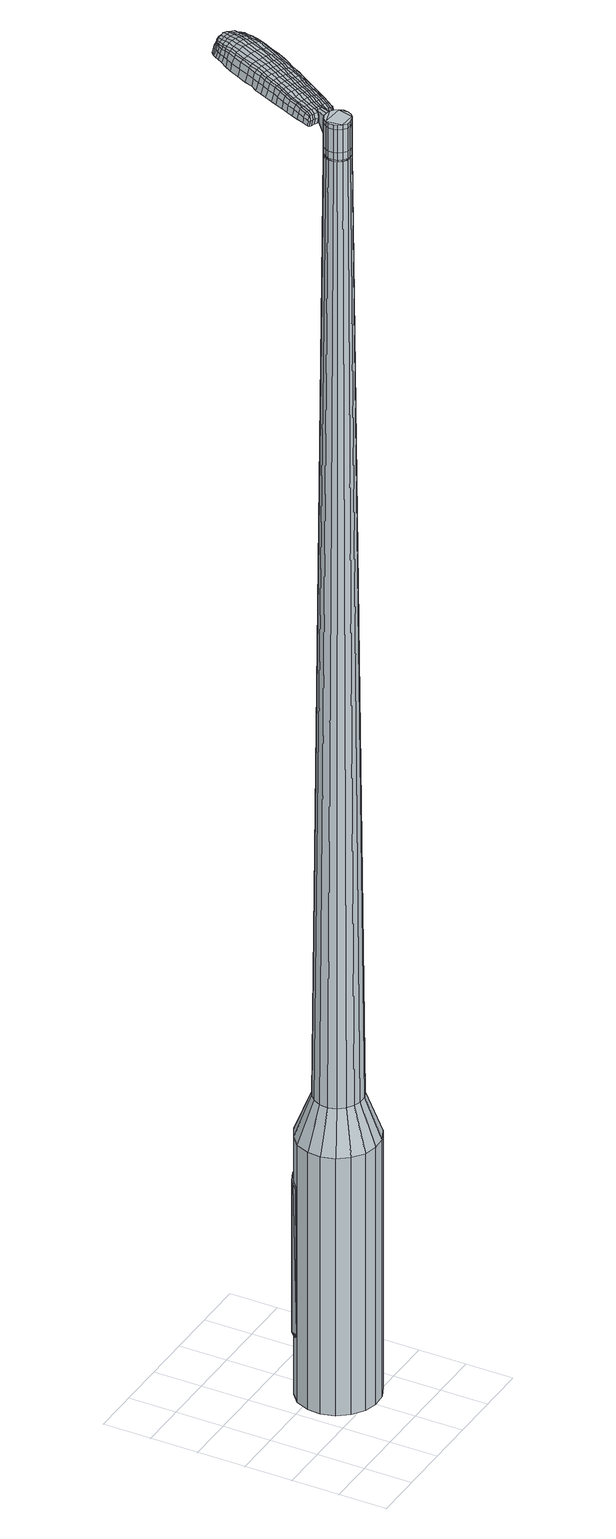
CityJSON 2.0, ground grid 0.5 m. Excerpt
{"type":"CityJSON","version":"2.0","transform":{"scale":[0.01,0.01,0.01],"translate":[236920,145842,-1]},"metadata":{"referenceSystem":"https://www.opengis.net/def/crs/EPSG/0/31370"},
"CityObjects":{
"object1":{"type":"GenericCityObject","attributes":{"cluster":566,"mean_distance_to_centroid":0.299,"new_centroid_x":236921.05,"new_centroid_y":145842.81,"mean_distance_to_camera":8.8,"H1":45.77,"H2":45.99,"Z_final":115.76,"cluster2":-1,"proj_x":236925.97,"proj_y":145845.07,"id_line":84697,"bearing_l":155.38,"distance":5.41,"orientation":"right","G_obj":65.38},"geometry":[{"type":"MultiSurface","lod":"2","boundaries":[[[0,1,2,3]],[[1,4,5,2]],[[4,6,7,5]],[[6,8,9,7]],[[8,10,11,9]],[[10,12,13,11]],[[12,14,15,13]],[[14,16,17,15]],[[16,18,19,17]],[[18,20,21,19]],[[20,22,23,21]],[[22,24,25,23]],[[24,26,27,25]],[[26,28,29,27]],[[28,30,31,29]],[[30,32,33,31]],[[32,34,35,33]],[[34,0,3,35]],[[36,37,38,39]],[[38,40,41,42]],[[41,43,42]],[[42,44,45,46]],[[45,47,46]],[[46,48,49,50]],[[49,51,50]],[[42,46,50,38]],[[50,52,39,38]],[[53,36,39]],[[2,5,7,35]],[[7,9,11,15]],[[11,13,15]],[[15,17,19,23]],[[19,21,23]],[[23,25,27,31]],[[27,29,31]],[[15,23,31,7]],[[31,33,35,7]],[[3,2,35]],[[1,0,54,55]],[[0,34,56,54]],[[34,32,57,56]],[[32,30,58,57]],[[30,28,59,58]],[[28,26,60,59]],[[26,24,61,60]],[[24,22,62,61]],[[22,20,63,62]],[[20,18,64,63]],[[18,16,65,64]],[[16,14,66,65]],[[14,12,67,66]],[[12,10,68,67]],[[10,8,69,68]],[[8,6,70,69]],[[6,4,71,70]],[[4,1,55,71]],[[55,54,72,73]],[[54,56,74,72]],[[56,57,75,74]],[[57,58,76,75]],[[58,59,77,76]],[[59,60,78,77]],[[60,61,79,78]],[[61,62,80,79]],[[62,63,81,80]],[[63,64,82,81]],[[64,65,83,82]],[[65,66,84,83]],[[66,67,85,84]],[[67,68,86,85]],[[68,69,87,86]],[[69,70,88,87]],[[70,71,89,88]],[[71,55,73,89]],[[90,91,92,93]],[[74,94,91,90]],[[95,96,94,74]],[[97,98,96,95]],[[99,100,98,97]],[[101,102,100,99]],[[79,103,102,101]],[[104,105,103,79]],[[106,107,105,104]],[[108,109,107,106]],[[110,111,109,108]],[[84,112,111,110]],[[85,113,112,84]],[[86,114,113,85]],[[87,115,114,86]],[[116,117,115,87]],[[89,118,117,116]],[[93,92,118,89]],[[119,120,121,122]],[[123,119,122,124]],[[125,123,124,126]],[[127,125,126,128]],[[129,127,128,130]],[[131,129,130,132]],[[133,131,132,134]],[[135,133,134,136]],[[137,135,136,138]],[[139,137,138,140]],[[141,139,140,142]],[[143,141,142,144]],[[145,143,144,146]],[[147,145,146,148]],[[149,147,148,150]],[[151,149,150,152]],[[73,72,90,93]],[[72,74,90]],[[75,95,74]],[[75,76,97,95]],[[76,77,99,97]],[[77,78,101,99]],[[78,79,101]],[[80,104,79]],[[80,81,106,104]],[[81,82,108,106]],[[82,83,110,108]],[[83,84,110]],[[88,116,87]],[[88,89,116]],[[73,93,89]],[[153,154,92,91]],[[154,118,92]],[[155,117,118]],[[155,115,117]],[[156,111,112]],[[156,157,109,111]],[[157,158,107,109]],[[158,159,105,107]],[[159,103,105]],[[160,102,103]],[[160,161,100,102]],[[161,162,98,100]],[[162,163,96,98]],[[163,94,96]],[[153,91,94]],[[39,52,151,164]],[[154,153,165,152]],[[53,39,164,120]],[[153,94,121,165]],[[36,53,120,119]],[[94,163,122,121]],[[37,36,119,123]],[[163,162,124,122]],[[38,37,123,125]],[[162,161,126,124]],[[40,38,125,127]],[[161,160,128,126]],[[41,40,127,129]],[[160,103,130,128]],[[43,41,129,131]],[[103,159,132,130]],[[42,43,131,133]],[[159,158,134,132]],[[44,42,133,135]],[[158,157,136,134]],[[45,44,135,137]],[[157,156,138,136]],[[47,45,137,139]],[[156,112,140,138]],[[46,47,139,141]],[[112,113,142,140]],[[48,46,141,143]],[[113,114,144,142]],[[49,48,143,145]],[[114,115,146,144]],[[51,49,145,147]],[[115,155,148,146]],[[50,51,147,149]],[[155,118,150,148]],[[52,50,149,151]],[[118,154,152,150]],[[151,152,166,167]],[[152,165,168,166]],[[165,121,169,168]],[[121,120,170,169]],[[120,164,171,170]],[[164,151,167,171]],[[172,173,174,175]],[[176,172,175,177]],[[172,176,178,179]],[[173,172,179,180]],[[181,182,183,184]],[[185,181,184,186]],[[181,185,187,188]],[[182,181,188,189]],[[190,191,192,193]],[[194,190,193,195]],[[190,194,196,197]],[[191,190,197,198]],[[199,200,201,202]],[[203,199,202,204]],[[199,203,205,206]],[[200,199,206,207]],[[208,209,210,211]],[[212,208,211,213]],[[208,212,214,215]],[[209,208,215,216]],[[217,218,219,220]],[[221,217,220,222]],[[217,221,223,224]],[[218,217,224,225]],[[226,227,228,229]],[[218,226,229,219]],[[226,218,225,230]],[[227,226,230,231]],[[232,233,234,235]],[[227,232,235,228]],[[232,227,231,236]],[[233,232,236,237]],[[238,176,177,239]],[[233,238,239,234]],[[238,233,237,240]],[[176,238,240,178]],[[241,242,243,244]],[[245,241,244,246]],[[241,245,247,248]],[[242,241,248,249]],[[250,251,252,253]],[[242,250,253,243]],[[250,242,249,254]],[[251,250,254,255]],[[256,257,258,259]],[[251,256,259,252]],[[256,251,255,260]],[[257,256,260,261]],[[262,263,264,265]],[[257,262,265,258]],[[262,257,261,266]],[[263,262,266,267]],[[268,173,180,269]],[[263,268,269,264]],[[268,263,267,270]],[[173,268,270,174]],[[271,272,273,274]],[[275,271,274,276]],[[271,275,277,278]],[[272,271,278,279]],[[280,281,282,283]],[[272,280,283,273]],[[280,272,279,284]],[[281,280,284,285]],[[286,287,288,289]],[[281,286,289,282]],[[286,281,285,290]],[[287,286,290,291]],[[292,185,186,293]],[[287,292,293,288]],[[292,287,291,294]],[[185,292,294,187]],[[295,296,297,298]],[[299,295,298,300]],[[295,299,301,302]],[[296,295,302,303]],[[304,305,306,307]],[[296,304,307,297]],[[304,296,303,308]],[[305,304,308,309]],[[310,311,312,313]],[[305,310,313,306]],[[310,305,309,314]],[[311,310,314,315]],[[316,317,318,319]],[[311,316,319,312]],[[316,311,315,320]],[[317,316,320,321]],[[322,182,189,323]],[[317,322,323,318]],[[322,317,321,324]],[[182,322,324,183]],[[325,211,210,326]],[[327,325,326,328]],[[325,327,329,330]],[[211,325,330,213]],[[331,327,328,332]],[[333,331,332,334]],[[331,333,335,336]],[[327,331,336,329]],[[337,333,334,338]],[[339,337,338,340]],[[337,339,341,342]],[[333,337,342,335]],[[343,339,340,344]],[[345,343,344,346]],[[343,345,347,348]],[[339,343,348,341]],[[349,345,346,350]],[[200,349,350,201]],[[349,200,207,351]],[[345,349,351,347]],[[352,353,198,197]],[[354,352,197,196]],[[352,354,355,356]],[[353,352,356,357]],[[358,359,357,356]],[[360,358,356,355]],[[358,360,361,362]],[[359,358,362,363]],[[364,365,363,362]],[[366,364,362,361]],[[364,366,367,368]],[[365,364,368,369]],[[370,371,369,368]],[[372,370,368,367]],[[370,372,205,203]],[[371,370,203,204]],[[373,374,375,376]],[[275,373,376,277]],[[373,275,276,377]],[[374,373,377,378]],[[379,194,195,380]],[[374,379,380,375]],[[379,374,378,381]],[[194,379,381,196]],[[382,383,384,385]],[[221,382,385,223]],[[382,221,222,386]],[[383,382,386,387]],[[388,389,390,391]],[[383,388,391,384]],[[388,383,387,392]],[[389,388,392,393]],[[394,191,198,395]],[[389,394,395,390]],[[394,389,393,396]],[[191,394,396,192]],[[397,398,399,400]],[[179,397,400,180]],[[397,179,178,401]],[[398,397,401,402]],[[403,404,405,406]],[[398,403,406,399]],[[403,398,402,407]],[[404,403,407,408]],[[409,202,201,410]],[[404,409,410,405]],[[409,404,408,411]],[[202,409,411,204]],[[412,413,414,415]],[[184,412,415,186]],[[412,184,183,416]],[[413,412,416,417]],[[418,206,205,419]],[[413,418,419,414]],[[418,413,417,420]],[[206,418,420,207]],[[421,422,423,424]],[[299,421,424,301]],[[421,299,300,425]],[[422,421,425,426]],[[427,212,213,428]],[[422,427,428,423]],[[427,422,426,429]],[[212,427,429,214]],[[430,431,432,433]],[[245,430,433,247]],[[430,245,246,434]],[[431,430,434,435]],[[436,437,438,439]],[[431,436,439,432]],[[436,431,435,440]],[[437,436,440,441]],[[442,209,216,443]],[[437,442,443,438]],[[442,437,441,444]],[[209,442,444,210]],[[445,446,435,434]],[[244,445,434,246]],[[445,244,243,447]],[[446,445,447,448]],[[449,450,441,440]],[[446,449,440,435]],[[449,446,448,451]],[[450,449,451,452]],[[453,326,210,444]],[[450,453,444,441]],[[453,450,452,454]],[[326,453,454,328]],[[455,456,457,458]],[[302,455,458,303]],[[455,302,301,424]],[[456,455,424,423]],[[459,330,329,460]],[[456,459,460,457]],[[459,456,423,428]],[[330,459,428,213]],[[461,462,448,447]],[[253,461,447,243]],[[461,253,252,463]],[[462,461,463,464]],[[465,466,452,451]],[[462,465,451,448]],[[465,462,464,467]],[[466,465,467,468]],[[469,332,328,454]],[[466,469,454,452]],[[469,466,468,470]],[[332,469,470,334]],[[471,472,473,474]],[[308,471,474,309]],[[471,308,303,458]],[[472,471,458,457]],[[475,336,335,476]],[[472,475,476,473]],[[475,472,457,460]],[[336,475,460,329]],[[477,478,464,463]],[[259,477,463,252]],[[477,259,258,479]],[[478,477,479,480]],[[481,482,468,467]],[[478,481,467,464]],[[481,478,480,483]],[[482,481,483,484]],[[485,338,334,470]],[[482,485,470,468]],[[485,482,484,486]],[[338,485,486,340]],[[487,488,489,490]],[[314,487,490,315]],[[487,314,309,474]],[[488,487,474,473]],[[491,342,341,492]],[[488,491,492,489]],[[491,488,473,476]],[[342,491,476,335]],[[493,494,480,479]],[[265,493,479,258]],[[493,265,264,495]],[[494,493,495,496]],[[497,498,484,483]],[[494,497,483,480]],[[497,494,496,499]],[[498,497,499,500]],[[501,344,340,486]],[[498,501,486,484]],[[501,498,500,502]],[[344,501,502,346]],[[503,504,505,506]],[[320,503,506,321]],[[503,320,315,490]],[[504,503,490,489]],[[507,348,347,508]],[[504,507,508,505]],[[507,504,489,492]],[[348,507,492,341]],[[509,510,496,495]],[[269,509,495,264]],[[509,269,180,400]],[[510,509,400,399]],[[511,512,500,499]],[[510,511,499,496]],[[511,510,399,406]],[[512,511,406,405]],[[513,350,346,502]],[[512,513,502,500]],[[513,512,405,410]],[[350,513,410,201]],[[514,515,417,416]],[[324,514,416,183]],[[514,324,321,506]],[[515,514,506,505]],[[516,351,207,420]],[[515,516,420,417]],[[516,515,505,508]],[[351,516,508,347]],[[517,518,378,377]],[[274,517,377,276]],[[517,274,273,519]],[[518,517,519,520]],[[521,354,196,381]],[[518,521,381,378]],[[521,518,520,522]],[[354,521,522,355]],[[523,524,525,526]],[[224,523,526,225]],[[523,224,223,385]],[[524,523,385,384]],[[527,528,529,530]],[[524,527,530,525]],[[527,524,384,391]],[[528,527,391,390]],[[531,353,357,532]],[[528,531,532,529]],[[531,528,390,395]],[[353,531,395,198]],[[533,534,520,519]],[[283,533,519,273]],[[533,283,282,535]],[[534,533,535,536]],[[537,360,355,522]],[[534,537,522,520]],[[537,534,536,538]],[[360,537,538,361]],[[539,540,541,542]],[[230,539,542,231]],[[539,230,225,526]],[[540,539,526,525]],[[543,544,545,546]],[[540,543,546,541]],[[543,540,525,530]],[[544,543,530,529]],[[547,359,363,548]],[[544,547,548,545]],[[547,544,529,532]],[[359,547,532,357]],[[549,550,536,535]],[[289,549,535,282]],[[549,289,288,551]],[[550,549,551,552]],[[553,366,361,538]],[[550,553,538,536]],[[553,550,552,554]],[[366,553,554,367]],[[555,556,557,558]],[[236,555,558,237]],[[555,236,231,542]],[[556,555,542,541]],[[559,560,561,562]],[[556,559,562,557]],[[559,556,541,546]],[[560,559,546,545]],[[563,365,369,564]],[[560,563,564,561]],[[563,560,545,548]],[[365,563,548,363]],[[565,566,552,551]],[[293,565,551,288]],[[565,293,186,415]],[[566,565,415,414]],[[567,372,367,554]],[[566,567,554,552]],[[567,566,414,419]],[[372,567,419,205]],[[568,569,402,401]],[[240,568,401,178]],[[568,240,237,558]],[[569,568,558,557]],[[570,571,408,407]],[[569,570,407,402]],[[570,569,557,562]],[[571,570,562,561]],[[572,371,204,411]],[[571,572,411,408]],[[572,571,561,564]],[[371,572,564,369]],[[573,574,575,576]],[[576,575,577,578]],[[579,577,575,580]],[[580,575,574,581]],[[582,583,584,585]],[[585,584,586,587]],[[588,586,584,589]],[[589,584,583,590]],[[591,592,593,594]],[[594,593,595,596]],[[597,595,593,598]],[[598,593,592,599]],[[600,601,602,603]],[[603,602,604,605]],[[606,604,602,607]],[[607,602,601,608]],[[609,610,611,612]],[[612,611,613,614]],[[615,613,611,616]],[[616,611,610,617]],[[618,619,620,621]],[[621,620,622,623]],[[624,622,620,625]],[[625,620,619,626]],[[627,628,629,630]],[[630,629,619,618]],[[626,619,629,631]],[[631,629,628,632]],[[633,634,635,636]],[[636,635,628,627]],[[632,628,635,637]],[[637,635,634,638]],[[578,577,639,640]],[[640,639,634,633]],[[638,634,639,641]],[[641,639,577,579]],[[642,643,644,645]],[[645,644,646,647]],[[648,646,644,649]],[[649,644,643,650]],[[651,652,653,654]],[[654,653,643,642]],[[650,643,653,655]],[[655,653,652,656]],[[657,658,659,660]],[[660,659,652,651]],[[656,652,659,661]],[[661,659,658,662]],[[663,664,665,666]],[[666,665,658,657]],[[662,658,665,667]],[[667,665,664,668]],[[581,574,669,670]],[[670,669,664,663]],[[668,664,669,671]],[[671,669,574,573]],[[672,673,674,675]],[[675,674,676,677]],[[678,676,674,679]],[[679,674,673,680]],[[681,682,683,684]],[[684,683,673,672]],[[680,673,683,685]],[[685,683,682,686]],[[687,688,689,690]],[[690,689,682,681]],[[686,682,689,691]],[[691,689,688,692]],[[587,586,693,694]],[[694,693,688,687]],[[692,688,693,695]],[[695,693,586,588]],[[696,697,698,699]],[[699,698,700,701]],[[702,700,698,703]],[[703,698,697,704]],[[705,706,707,708]],[[708,707,697,696]],[[704,697,707,709]],[[709,707,706,710]],[[711,712,713,714]],[[714,713,706,705]],[[710,706,713,715]],[[715,713,712,716]],[[717,718,719,720]],[[720,719,712,711]],[[716,712,719,721]],[[721,719,718,722]],[[590,583,723,724]],[[724,723,718,717]],[[722,718,723,725]],[[725,723,583,582]],[[609,612,726,727]],[[727,726,728,729]],[[730,728,726,731]],[[731,726,612,614]],[[729,728,732,733]],[[733,732,734,735]],[[736,734,732,737]],[[737,732,728,730]],[[735,734,738,739]],[[739,738,740,741]],[[742,740,738,743]],[[743,738,734,736]],[[741,740,744,745]],[[745,744,746,747]],[[748,746,744,749]],[[749,744,740,742]],[[747,746,750,751]],[[751,750,601,600]],[[608,601,750,752]],[[752,750,746,748]],[[599,753,754,598]],[[598,754,755,597]],[[756,755,754,757]],[[757,754,753,758]],[[758,759,760,757]],[[757,760,761,756]],[[762,761,760,763]],[[763,760,759,764]],[[764,765,766,763]],[[763,766,767,762]],[[768,767,766,769]],[[769,766,765,770]],[[770,771,772,769]],[[769,772,773,768]],[[606,773,772,604]],[[604,772,771,605]],[[774,775,776,777]],[[777,776,676,678]],[[677,676,776,778]],[[778,776,775,779]],[[596,595,780,781]],[[781,780,775,774]],[[779,775,780,782]],[[782,780,595,597]],[[783,784,785,786]],[[786,785,622,624]],[[623,622,785,787]],[[787,785,784,788]],[[789,790,791,792]],[[792,791,784,783]],[[788,784,791,793]],[[793,791,790,794]],[[599,592,795,796]],[[796,795,790,789]],[[794,790,795,797]],[[797,795,592,591]],[[798,799,800,801]],[[801,800,580,581]],[[579,580,800,802]],[[802,800,799,803]],[[804,805,806,807]],[[807,806,799,798]],[[803,799,806,808]],[[808,806,805,809]],[[600,603,810,811]],[[811,810,805,804]],[[809,805,810,812]],[[812,810,603,605]],[[813,814,815,816]],[[816,815,585,587]],[[582,585,815,817]],[[817,815,814,818]],[[606,607,819,820]],[[820,819,814,813]],[[818,814,819,821]],[[821,819,607,608]],[[822,823,824,825]],[[825,824,700,702]],[[700,824,701]],[[701,824,823,826]],[[614,613,827,828]],[[828,827,823,822]],[[826,823,827,829]],[[829,827,613,615]],[[830,831,832,833]],[[833,832,646,648]],[[647,646,832,834]],[[834,832,831,835]],[[836,837,838,839]],[[839,838,831,830]],[[835,831,838,840]],[[840,838,837,841]],[[617,610,842,843]],[[843,842,837,836]],[[841,837,842,844]],[[844,842,610,609]],[[835,845,846,834]],[[834,846,645,647]],[[642,645,846,847]],[[847,846,845,848]],[[841,849,850,840]],[[840,850,845,835]],[[848,845,850,851]],[[851,850,849,852]],[[609,727,167,844]],[[844,167,849,841]],[[852,849,167,853]],[[853,167,727,729]],[[854,855,856,857]],[[857,856,703,704]],[[702,703,856,825]],[[825,856,855,822]],[[730,731,858,859]],[[859,858,855,854]],[[822,855,858,828]],[[828,858,731,614]],[[848,860,861,847]],[[847,861,654,642]],[[651,654,861,862]],[[862,861,860,863]],[[852,864,865,851]],[[851,865,860,848]],[[863,860,865,866]],[[866,865,864,867]],[[729,733,868,853]],[[853,868,864,852]],[[867,864,868,869]],[[869,868,733,735]],[[870,871,872,873]],[[873,872,709,710]],[[704,709,872,857]],[[857,872,871,854]],[[736,737,874,875]],[[875,874,871,870]],[[854,871,874,859]],[[859,874,737,730]],[[863,876,877,862]],[[862,877,660,651]],[[657,660,877,878]],[[877,876,878]],[[867,879,880,866]],[[866,880,876,863]],[[878,876,880,881]],[[881,880,879,882]],[[735,739,883,869]],[[869,883,879,867]],[[882,879,883,884]],[[884,883,739,741]],[[885,886,887,888]],[[888,887,715,716]],[[710,715,887,873]],[[873,887,886,870]],[[742,743,889,890]],[[890,889,886,885]],[[870,886,889,875]],[[875,889,743,736]],[[891,892,878]],[[878,892,666,657]],[[663,666,892,893]],[[893,892,891,894]],[[882,895,896,881]],[[881,896,891,878]],[[894,891,896,897]],[[897,896,895,898]],[[741,745,899,884]],[[884,899,895,882]],[[898,895,899,900]],[[900,899,745,747]],[[901,902,903,904]],[[904,903,721,722]],[[716,721,903,888]],[[888,903,902,885]],[[748,749,905,906]],[[906,905,902,901]],[[885,902,905,890]],[[890,905,749,742]],[[894,907,908,893]],[[893,908,670,663]],[[581,670,908,801]],[[801,908,907,798]],[[898,909,910,897]],[[897,910,907,894]],[[798,907,910,807]],[[807,910,909,804]],[[747,751,911,900]],[[900,911,909,898]],[[804,909,911,811]],[[811,911,751,600]],[[818,912,913,817]],[[817,913,725,582]],[[722,725,913,904]],[[904,913,912,901]],[[608,752,914,821]],[[821,914,912,818]],[[901,912,914,906]],[[906,914,752,748]],[[779,915,916,778]],[[778,916,675,677]],[[672,675,916,917]],[[917,916,915,918]],[[597,755,919,782]],[[782,919,915,779]],[[918,915,919,920]],[[920,919,755,756]],[[921,922,923,924]],[[924,923,625,626]],[[624,625,923,786]],[[786,923,922,783]],[[925,926,927,928]],[[928,927,922,921]],[[783,922,927,792]],[[792,927,926,789]],[[758,753,929,930]],[[930,929,926,925]],[[789,926,929,796]],[[796,929,753,599]],[[918,931,932,917]],[[917,932,684,672]],[[681,684,932,933]],[[933,932,931,934]],[[756,761,935,920]],[[920,935,931,918]],[[934,931,935,936]],[[936,935,761,762]],[[937,938,939,940]],[[940,939,631,632]],[[626,631,939,924]],[[924,939,938,921]],[[941,942,943,944]],[[944,943,938,937]],[[921,938,943,928]],[[928,943,942,925]],[[764,759,945,946]],[[946,945,942,941]],[[925,942,945,930]],[[930,945,759,758]],[[934,947,948,933]],[[933,948,690,681]],[[687,690,948,949]],[[949,948,947,950]],[[762,767,951,936]],[[936,951,947,934]],[[950,947,951,952]],[[952,951,767,768]],[[953,954,955,956]],[[956,955,637,638]],[[632,637,955,940]],[[940,955,954,937]],[[957,958,959,960]],[[960,959,954,953]],[[937,954,959,944]],[[944,959,958,941]],[[770,765,961,962]],[[962,961,958,957]],[[941,958,961,946]],[[946,961,765,764]],[[950,963,964,949]],[[949,964,694,687]],[[587,694,964,816]],[[816,964,963,813]],[[768,773,965,952]],[[952,965,963,950]],[[813,963,965,820]],[[820,965,773,606]],[[803,966,967,802]],[[802,967,641,579]],[[638,641,967,956]],[[956,967,966,953]],[[809,968,969,808]],[[808,969,966,803]],[[953,966,969,960]],[[960,969,968,957]],[[605,771,970,812]],[[812,970,968,809]],[[957,968,970,962]],[[962,970,771,770]],[[573,576,175,174]],[[576,578,177,175]],[[588,589,188,187]],[[589,590,189,188]],[[591,594,193,192]],[[594,596,195,193]],[[615,616,215,214]],[[616,617,216,215]],[[618,621,220,219]],[[621,623,222,220]],[[627,630,229,228]],[[630,618,219,229]],[[633,636,235,234]],[[636,627,228,235]],[[578,640,239,177]],[[640,633,234,239]],[[648,649,248,247]],[[649,650,249,248]],[[650,655,254,249]],[[655,656,255,254]],[[656,661,260,255]],[[661,662,261,260]],[[662,667,266,261]],[[667,668,267,266]],[[668,671,270,267]],[[671,573,174,270]],[[678,679,278,277]],[[679,680,279,278]],[[680,685,284,279]],[[685,686,285,284]],[[686,691,290,285]],[[691,692,291,290]],[[692,695,294,291]],[[695,588,187,294]],[[696,699,298,297]],[[699,701,300,298]],[[705,708,307,306]],[[708,696,297,307]],[[711,714,313,312]],[[714,705,306,313]],[[717,720,319,318]],[[720,711,312,319]],[[590,724,323,189]],[[724,717,318,323]],[[774,777,376,375]],[[777,678,277,376]],[[596,781,380,195]],[[781,774,375,380]],[[623,787,386,222]],[[787,788,387,386]],[[788,793,392,387]],[[793,794,393,392]],[[794,797,396,393]],[[797,591,192,396]],[[701,425,300]],[[701,826,426,425]],[[826,829,429,426]],[[829,615,214,429]],[[830,833,433,432]],[[833,648,247,433]],[[836,839,439,438]],[[839,830,432,439]],[[617,843,443,216]],[[843,836,438,443]],[[971,972,973,974]],[[975,976,974,973]],[[977,978,979,980]],[[981,982,983,984]],[[972,985,986,973]],[[987,975,973,986]],[[988,977,980,989]],[[990,991,982,981]],[[985,992,993,986]],[[993,994,987,986]],[[995,988,989,996]],[[997,991,990,998]],[[992,999,1000,993]],[[1000,1001,994,993]],[[1002,995,996,1003]],[[1004,997,998,1005]],[[1006,1007,1008,1009]],[[1010,1011,1007,1006]],[[1010,1012,1013,1011]],[[1012,1014,1015,1013]],[[1016,1017,1018,1019]],[[1020,1021,1017,1016]],[[1022,1023,1021,1020]],[[1024,1025,1023,1022]],[[1019,1008,1007,1016]],[[1016,1007,1011,1020]],[[1011,1013,1022,1020]],[[1013,1015,1024,1022]],[[980,979,976,975]],[[989,980,975,987]],[[994,996,989,987]],[[1001,1003,996,994]],[[981,984,978,977]],[[990,981,977,988]],[[998,990,988,995]],[[1005,998,995,1002]],[[982,1006,1009,983]],[[991,1010,1006,982]],[[1012,1010,991,997]],[[1014,1012,997,1004]],[[1026,1027,1028,1029]],[[1028,1030,1031,1032]],[[1028,1032,1033,1034]],[[1028,1034,1029]],[[1035,1026,1029,1036]],[[1037,1036,1029,1038]],[[1039,1038,1029]],[[1040,1028,1027,1041]],[[1042,1040,1041,1043]],[[1044,1042,1043,1045]],[[1046,1044,1045,1047]],[[1048,1046,1047,1049]],[[1049,1050,1051,1052]],[[1049,1052,1053,1054]],[[1049,1054,1055,1056]],[[1055,1057,1058,1059]],[[1055,1059,1060,1061]],[[1055,1061,1056]],[[1049,1056,1048]],[[1062,1063,1027,1026]],[[1064,1065,1030,1028]],[[1066,1067,1039,1029]],[[1063,1068,1041,1027]],[[1069,1064,1028,1040]],[[1068,1070,1043,1041]],[[1071,1069,1040,1042]],[[1070,1072,1045,1043]],[[1073,1071,1042,1044]],[[1072,1074,1047,1045]],[[1075,1073,1044,1046]],[[1074,1076,1049,1047]],[[1077,1075,1046,1048]],[[1076,1078,1050,1049]],[[1079,1080,1057,1055]],[[1081,1077,1048,1056]],[[1051,1050,1078,1082]],[[1052,1051,1082,1083]],[[1053,1052,1083,1084]],[[1054,1053,1084,1085]],[[1055,1054,1085,1079]],[[1086,1062,1026,1035]],[[1087,1086,1035,1036]],[[1088,1087,1036,1037]],[[1089,1088,1037,1038]],[[1067,1089,1038,1039]],[[1031,1030,1065,1090]],[[1058,1057,1080,1091]],[[1032,1031,1090,1092]],[[1033,1032,1092,1093]],[[1034,1033,1093,1094]],[[1029,1034,1094,1066]],[[1059,1058,1091,1095]],[[1060,1059,1095,1096]],[[1061,1060,1096,1097]],[[1056,1061,1097,1081]]]}]}
},
"vertices":[
[122,122,384],[134,114,384],[134,114,96],[122,122,96],[142,102,384],[142,102,96],[146,88,384],[146,88,96],[145,73,384],[145,73,96],[139,60,384],[139,60,96],[129,49,384],[129,49,96],[115,43,384],[115,43,96],[101,42,384],[101,42,96],[87,45,384],[87,45,96],[75,54,384],[75,54,96],[66,66,384],[66,66,96],[62,80,384],[62,80,96],[63,94,384],[63,94,96],[69,108,384],[69,108,96],[80,118,384],[80,118,96],[93,125,384],[93,125,96],[108,126,384],[108,126,96],[101,97,1524],[96,95,1524],[93,91,1524],[110,96,1524],[91,87,1524],[91,82,1524],[95,74,1524],[92,78,1524],[99,71,1524],[103,70,1524],[112,73,1524],[108,71,1524],[115,76,1524],[117,80,1524],[116,89,1524],[118,85,1524],[114,93,1524],[105,97,1524],[115,107,429],[122,102,429],[106,109,429],[98,108,429],[90,104,429],[84,98,429],[80,90,429],[79,81,429],[81,73,429],[87,66,429],[94,61,429],[102,59,429],[111,59,429],[119,63,429],[125,69,429],[129,77,429],[129,86,429],[127,94,429],[110,96,1483],[114,93,1483],[105,97,1483],[101,97,1483],[96,95,1483],[93,91,1483],[91,87,1483],[91,82,1483],[92,78,1483],[95,74,1483],[99,71,1483],[103,70,1483],[108,71,1483],[112,73,1483],[115,76,1483],[117,80,1483],[118,85,1483],[116,89,1483],[110,95,1483],[110,95,1485],[113,93,1485],[113,93,1483],[105,97,1485],[101,96,1483],[101,96,1485],[97,94,1483],[97,94,1485],[94,91,1483],[94,91,1485],[92,87,1483],[92,87,1485],[91,82,1485],[93,78,1483],[93,78,1485],[95,75,1483],[95,75,1485],[99,72,1483],[99,72,1485],[103,71,1483],[103,71,1485],[108,71,1485],[112,73,1485],[115,76,1485],[117,80,1485],[117,85,1483],[117,85,1485],[116,89,1485],[101,97,1519],[105,97,1519],[105,97,1493],[101,97,1493],[96,95,1519],[96,95,1493],[93,91,1519],[93,91,1493],[91,87,1519],[91,87,1493],[91,82,1519],[91,82,1493],[92,78,1519],[92,78,1493],[95,74,1519],[95,74,1493],[99,71,1519],[99,71,1493],[103,70,1519],[103,70,1493],[108,71,1519],[108,71,1493],[112,73,1519],[112,73,1493],[115,76,1519],[115,76,1493],[117,80,1519],[117,80,1493],[118,85,1519],[118,85,1493],[116,89,1519],[116,89,1493],[114,93,1519],[114,93,1493],[110,96,1485],[114,93,1485],[118,85,1485],[103,70,1485],[99,71,1485],[95,74,1485],[92,78,1485],[91,87,1485],[93,91,1485],[96,95,1485],[101,97,1485],[110,96,1519],[110,96,1493],[121,112,1513],[121,112,1518],[118,113,1513],[115,114,1513],[115,114,1518],[118,113,1518],[166,172,1519],[163,166,1518],[165,166,1509],[168,173,1510],[170,180,1519],[172,180,1510],[168,180,1526],[164,172,1525],[161,166,1525],[131,188,1519],[129,182,1518],[130,180,1525],[132,187,1525],[135,196,1519],[136,195,1526],[134,198,1510],[131,190,1510],[128,184,1509],[178,248,1519],[181,246,1519],[182,247,1513],[178,249,1513],[174,248,1519],[174,249,1513],[173,247,1524],[177,246,1524],[181,245,1524],[147,180,1530],[144,174,1529],[147,172,1529],[150,179,1530],[151,189,1531],[154,187,1531],[147,190,1530],[144,182,1530],[141,175,1529],[114,107,1512],[116,106,1512],[116,107,1517],[114,108,1517],[111,108,1512],[112,109,1517],[111,109,1506],[114,108,1506],[116,107,1506],[190,226,1519],[189,223,1519],[190,224,1512],[191,227,1512],[190,229,1518],[192,229,1512],[189,229,1522],[188,227,1523],[187,224,1524],[187,219,1519],[185,213,1519],[187,214,1512],[189,219,1512],[186,219,1524],[184,214,1525],[183,208,1519],[180,201,1519],[182,201,1511],[185,208,1511],[182,208,1526],[178,201,1526],[175,190,1519],[177,191,1510],[173,190,1526],[132,107,1513],[135,113,1513],[134,113,1518],[130,107,1517],[129,102,1512],[129,103,1516],[130,102,1506],[133,107,1507],[137,114,1507],[139,120,1514],[142,127,1515],[141,127,1520],[137,120,1519],[140,121,1507],[144,127,1507],[146,133,1515],[149,140,1516],[148,140,1522],[144,133,1521],[148,134,1508],[151,140,1508],[153,146,1517],[156,153,1517],[155,153,1524],[151,146,1523],[155,147,1508],[158,153,1509],[160,159,1518],[158,159,1524],[162,160,1509],[158,242,1519],[156,239,1519],[157,238,1524],[159,241,1523],[159,244,1518],[160,243,1522],[158,245,1512],[157,244,1512],[155,241,1512],[153,235,1519],[151,230,1519],[152,229,1525],[154,234,1524],[153,237,1512],[150,232,1512],[148,225,1519],[144,218,1519],[145,216,1526],[149,224,1526],[147,226,1511],[143,219,1511],[139,207,1519],[140,206,1526],[139,209,1510],[104,120,1513],[107,127,1513],[106,128,1507],[104,121,1507],[102,114,1512],[102,115,1506],[104,115,1516],[105,119,1517],[108,126,1518],[110,134,1514],[112,141,1515],[112,142,1507],[109,135,1507],[111,132,1519],[113,139,1520],[115,148,1515],[118,155,1516],[117,156,1508],[114,149,1508],[116,146,1521],[119,153,1522],[121,161,1517],[123,168,1517],[122,170,1509],[120,163,1508],[122,160,1523],[124,167,1524],[126,175,1518],[125,177,1509],[127,174,1524],[116,113,1519],[119,112,1519],[120,120,1520],[122,119,1520],[117,121,1520],[114,114,1519],[123,126,1522],[125,125,1522],[126,133,1523],[128,132,1523],[123,135,1523],[120,128,1521],[129,140,1524],[131,139,1524],[132,147,1525],[134,146,1525],[129,148,1525],[126,141,1524],[135,154,1526],[138,152,1526],[138,160,1527],[141,159,1527],[135,162,1527],[132,155,1526],[141,167,1528],[144,166,1528],[138,168,1528],[176,244,1527],[179,242,1527],[172,244,1526],[170,240,1527],[174,239,1528],[177,238,1528],[171,234,1529],[175,232,1529],[167,235,1528],[164,228,1530],[168,227,1530],[172,225,1530],[165,220,1531],[169,219,1531],[161,222,1530],[158,214,1531],[161,212,1531],[165,211,1531],[156,200,1531],[159,199,1531],[152,202,1531],[161,246,1518],[164,247,1519],[163,248,1513],[160,247,1513],[161,244,1523],[164,245,1523],[169,248,1519],[169,249,1513],[168,246,1524],[190,231,1518],[190,234,1518],[188,233,1523],[189,230,1523],[192,232,1513],[191,234,1513],[188,237,1519],[187,241,1519],[186,240,1524],[187,236,1523],[189,238,1513],[187,242,1513],[184,244,1519],[183,242,1524],[185,245,1513],[163,172,1528],[161,173,1528],[158,167,1528],[160,166,1527],[167,180,1528],[165,181,1529],[159,175,1529],[156,176,1530],[153,170,1529],[156,168,1528],[163,183,1529],[160,184,1530],[153,178,1530],[150,171,1529],[157,186,1531],[134,186,1528],[136,185,1529],[139,193,1529],[137,194,1528],[131,179,1527],[133,178,1528],[140,184,1529],[143,192,1530],[137,177,1528],[103,112,1512],[105,111,1512],[106,112,1517],[104,113,1517],[102,113,1506],[104,112,1506],[108,110,1512],[108,111,1517],[107,111,1506],[127,101,1512],[125,101,1512],[126,102,1506],[128,101,1506],[127,102,1517],[125,103,1517],[123,102,1512],[121,104,1512],[122,104,1506],[124,103,1506],[123,104,1517],[121,105,1517],[118,105,1512],[119,105,1506],[119,106,1517],[129,107,1519],[128,108,1519],[133,114,1520],[131,114,1520],[126,109,1519],[123,110,1519],[129,115,1520],[127,116,1520],[121,111,1519],[124,117,1520],[106,118,1519],[108,117,1519],[111,124,1520],[109,125,1520],[111,116,1519],[114,122,1520],[136,120,1521],[135,121,1521],[140,127,1522],[138,128,1522],[132,122,1521],[130,123,1521],[136,129,1522],[133,130,1523],[127,124,1522],[131,131,1523],[112,132,1521],[113,131,1521],[116,138,1522],[114,139,1522],[117,129,1521],[119,136,1522],[143,133,1523],[141,134,1523],[146,140,1524],[145,141,1524],[139,135,1523],[136,136,1524],[142,142,1525],[140,143,1525],[134,138,1524],[137,144,1525],[117,145,1523],[119,145,1523],[122,151,1524],[120,152,1524],[122,143,1524],[125,150,1525],[150,147,1525],[148,147,1525],[153,153,1526],[151,154,1526],[146,148,1526],[143,150,1526],[149,155,1527],[146,156,1527],[140,151,1526],[143,158,1527],[123,159,1525],[125,158,1525],[128,165,1526],[125,166,1526],[128,157,1526],[131,163,1527],[156,160,1527],[155,160,1527],[152,162,1527],[149,163,1528],[147,164,1528],[128,173,1527],[130,172,1527],[134,170,1528],[160,242,1525],[163,243,1525],[158,239,1526],[161,240,1526],[167,244,1526],[165,240,1527],[188,228,1525],[187,231,1525],[186,227,1526],[187,225,1525],[186,234,1525],[185,237,1526],[183,233,1527],[185,230,1526],[182,240,1526],[180,236,1527],[156,234,1526],[158,235,1527],[153,229,1527],[155,229,1528],[163,235,1528],[160,229,1529],[185,220,1526],[184,222,1527],[182,216,1528],[183,215,1527],[183,225,1527],[181,228,1528],[178,221,1529],[180,219,1528],[178,230,1528],[175,224,1530],[150,223,1528],[153,223,1529],[147,216,1528],[149,216,1529],[157,223,1529],[153,215,1530],[180,209,1528],[179,210,1528],[176,203,1529],[177,201,1528],[177,213,1529],[175,215,1530],[171,207,1530],[174,205,1530],[172,217,1530],[168,209,1531],[142,205,1529],[144,205,1529],[148,203,1530],[172,191,1528],[171,192,1529],[168,194,1530],[165,196,1530],[163,197,1531],[163,167,1509],[161,167,1518],[165,173,1518],[166,174,1509],[168,181,1519],[170,181,1510],[167,180,1525],[163,173,1525],[160,167,1525],[131,180,1525],[131,181,1518],[133,188,1518],[134,186,1525],[137,196,1519],[138,194,1525],[136,197,1510],[132,189,1509],[130,183,1509],[180,245,1513],[180,244,1519],[177,246,1519],[177,246,1513],[174,246,1519],[174,247,1513],[173,245,1524],[177,244,1524],[179,243,1524],[147,173,1528],[144,174,1528],[147,181,1529],[150,179,1529],[151,189,1529],[154,188,1529],[148,190,1529],[144,182,1529],[141,175,1528],[117,109,1516],[117,108,1512],[115,109,1512],[115,110,1516],[112,110,1512],[112,111,1516],[112,111,1506],[115,110,1506],[117,109,1506],[188,224,1512],[187,224,1519],[188,227,1518],[189,227,1512],[188,229,1518],[190,229,1512],[187,229,1522],[187,227,1523],[186,224,1523],[185,215,1512],[183,214,1519],[185,219,1519],[187,220,1512],[184,219,1524],[182,214,1525],[180,202,1511],[178,202,1519],[181,209,1519],[183,209,1511],[180,209,1525],[177,201,1526],[173,191,1519],[175,192,1510],[172,191,1526],[132,114,1518],[134,115,1513],[130,108,1513],[129,108,1517],[127,104,1512],[127,105,1515],[129,104,1506],[131,108,1506],[135,115,1507],[139,128,1520],[141,128,1514],[137,121,1514],[136,121,1519],[139,122,1507],[142,128,1507],[146,141,1522],[148,141,1516],[144,134,1515],[143,134,1521],[146,135,1508],[149,141,1508],[153,154,1523],[155,154,1517],[151,147,1516],[150,147,1522],[153,148,1508],[156,154,1508],[158,160,1517],[156,160,1524],[160,161,1509],[158,237,1523],[157,238,1519],[159,241,1518],[160,240,1523],[160,243,1518],[161,242,1522],[160,244,1512],[158,242,1512],[157,240,1512],[153,228,1525],[152,229,1519],[155,234,1519],[156,233,1524],[154,236,1512],[151,231,1512],[147,215,1526],[146,217,1519],[149,224,1519],[150,223,1525],[149,226,1511],[145,219,1511],[141,206,1519],[142,205,1526],[141,208,1510],[108,127,1507],[109,126,1513],[106,119,1513],[106,120,1506],[105,114,1512],[104,115,1506],[106,115,1515],[107,118,1517],[110,125,1518],[114,142,1507],[114,140,1514],[112,133,1514],[111,134,1507],[112,132,1519],[115,139,1520],[119,156,1508],[120,154,1516],[117,147,1515],[116,149,1508],[118,146,1521],[121,153,1522],[124,169,1508],[125,168,1517],[122,161,1516],[122,163,1508],[123,159,1522],[126,166,1523],[128,174,1517],[127,176,1509],[129,173,1524],[117,114,1518],[119,113,1518],[120,120,1519],[122,119,1519],[117,121,1519],[114,115,1518],[123,127,1520],[125,126,1520],[126,134,1521],[128,133,1521],[123,135,1521],[120,128,1520],[129,141,1523],[132,139,1523],[132,147,1524],[135,146,1524],[129,149,1524],[126,142,1523],[135,154,1525],[138,153,1525],[138,161,1526],[141,159,1526],[135,162,1526],[132,155,1525],[141,167,1527],[144,166,1527],[138,169,1527],[179,241,1526],[176,242,1526],[172,243,1525],[170,239,1526],[174,239,1526],[177,237,1526],[174,232,1528],[171,233,1528],[168,234,1527],[165,228,1528],[168,227,1529],[171,225,1529],[168,219,1530],[165,220,1530],[162,221,1529],[158,213,1530],[162,212,1530],[165,211,1530],[159,199,1530],[156,200,1530],[153,202,1530],[164,246,1513],[164,245,1518],[162,244,1518],[161,245,1512],[162,242,1523],[164,243,1523],[169,246,1519],[169,247,1513],[168,244,1523],[187,232,1523],[188,233,1518],[188,231,1518],[187,230,1523],[190,231,1512],[189,234,1512],[184,238,1523],[185,240,1519],[187,236,1519],[186,235,1523],[187,237,1513],[186,240,1513],[183,242,1519],[182,241,1524],[183,243,1513],[158,167,1527],[161,174,1527],[162,173,1527],[159,167,1526],[166,181,1527],[165,182,1528],[153,170,1528],[156,177,1528],[158,175,1528],[155,169,1527],[162,183,1528],[160,185,1529],[153,178,1529],[150,171,1528],[157,186,1529],[140,193,1528],[136,185,1527],[135,186,1527],[138,194,1527],[132,179,1526],[134,179,1527],[140,184,1528],[144,192,1528],[137,177,1527],[106,114,1516],[106,113,1512],[104,113,1512],[105,114,1516],[105,114,1506],[109,112,1512],[109,112,1516],[108,113,1506],[127,104,1506],[126,104,1512],[127,103,1512],[128,103,1506],[127,104,1516],[126,105,1516],[123,106,1506],[122,106,1512],[124,104,1512],[125,105,1506],[124,105,1516],[122,107,1516],[119,107,1512],[120,107,1506],[120,108,1516],[128,109,1518],[129,108,1518],[132,115,1519],[131,115,1519],[124,111,1518],[126,110,1518],[129,116,1519],[127,117,1519],[124,118,1519],[111,124,1519],[108,118,1518],[107,118,1518],[110,125,1519],[111,116,1518],[114,123,1519],[135,122,1520],[135,121,1520],[139,128,1521],[138,128,1521],[130,124,1520],[132,123,1520],[136,129,1521],[133,130,1521],[128,125,1520],[131,132,1521],[117,138,1521],[114,131,1520],[113,132,1520],[116,139,1521],[117,130,1520],[120,137,1521],[141,135,1522],[142,134,1522],[145,141,1523],[137,137,1522],[139,136,1522],[142,143,1523],[140,144,1524],[134,138,1523],[137,145,1524],[122,152,1523],[120,145,1522],[118,145,1522],[121,152,1523],[123,143,1522],[126,150,1523],[148,148,1524],[149,148,1524],[152,154,1525],[151,155,1525],[143,150,1525],[146,149,1524],[149,156,1525],[146,157,1526],[140,152,1525],[144,158,1526],[128,165,1525],[125,159,1524],[124,159,1524],[127,166,1525],[129,157,1524],[132,164,1525],[154,161,1526],[155,160,1526],[149,164,1527],[152,162,1526],[147,165,1527],[131,172,1526],[130,172,1526],[134,170,1526],[163,242,1524],[161,241,1524],[159,238,1525],[161,239,1525],[167,243,1525],[166,239,1525],[185,227,1525],[186,230,1524],[186,228,1524],[185,225,1525],[182,233,1526],[183,236,1525],[185,233,1524],[184,230,1525],[181,239,1525],[180,235,1526],[159,234,1526],[157,233,1526],[154,228,1526],[156,228,1527],[163,234,1526],[160,228,1527],[181,216,1527],[183,222,1526],[183,220,1526],[181,215,1526],[177,221,1528],[180,227,1527],[182,225,1526],[179,219,1527],[177,230,1527],[174,223,1528],[153,223,1527],[151,222,1527],[148,215,1527],[150,215,1528],[157,222,1528],[154,214,1529],[175,203,1528],[178,211,1527],[179,209,1527],[176,202,1527],[170,207,1529],[174,215,1529],[176,213,1528],[173,205,1528],[171,217,1529],[168,209,1530],[145,204,1528],[143,205,1528],[149,203,1529],[170,192,1528],[171,191,1528],[165,196,1529],[168,194,1529],[162,197,1530],[129,103,1508],[122,106,1508],[137,135,1509],[144,132,1509],[147,155,1510],[154,151,1510],[164,190,1512],[172,187,1512],[165,170,1511],[156,174,1511],[171,207,1513],[176,219,1514],[184,215,1514],[180,203,1513],[116,109,1508],[130,139,1509],[139,158,1510],[155,194,1512],[148,178,1511],[163,211,1513],[168,223,1514],[110,112,1508],[123,142,1509],[131,162,1510],[147,198,1512],[139,182,1511],[160,227,1514],[154,215,1513],[104,115,1508],[115,145,1509],[123,165,1510],[138,202,1512],[131,186,1511],[152,230,1514],[146,218,1513],[182,232,1514],[182,236,1514],[189,234,1514],[189,228,1514],[174,235,1514],[176,239,1514],[166,239,1514],[170,242,1514],[159,242,1514],[163,245,1514],[182,242,1515],[180,246,1515],[181,246,1515],[186,240,1515],[178,244,1515],[179,247,1515],[174,246,1515],[178,247,1515],[170,247,1515],[177,247,1515],[77,117,334],[80,120,334],[80,120,165],[70,110,171],[77,117,165],[74,114,165],[72,112,166],[71,111,167],[70,110,169],[74,114,334],[72,112,333],[71,111,332],[70,110,331],[70,110,328],[93,126,165],[93,126,334],[108,127,165],[108,127,334],[123,123,165],[123,123,334],[135,115,165],[135,115,334],[144,103,165],[144,103,334],[145,99,334],[146,95,334],[147,92,333],[147,90,332],[148,89,331],[148,89,328],[145,99,165],[148,89,171],[148,89,169],[147,90,167],[147,92,166],[146,95,165],[79,115,334],[82,118,334],[82,118,165],[79,115,165],[72,108,171],[72,108,328],[94,123,334],[94,123,165],[108,124,334],[108,124,165],[121,121,334],[121,121,165],[133,113,334],[133,113,165],[141,102,334],[141,102,165],[142,98,334],[145,88,328],[145,88,171],[142,98,165],[143,94,334],[144,92,333],[145,90,332],[145,89,331],[76,112,334],[74,110,333],[73,109,332],[72,108,331],[76,112,165],[145,89,169],[74,110,166],[73,109,167],[72,108,169],[145,90,167],[144,92,166],[143,94,165]
]}
